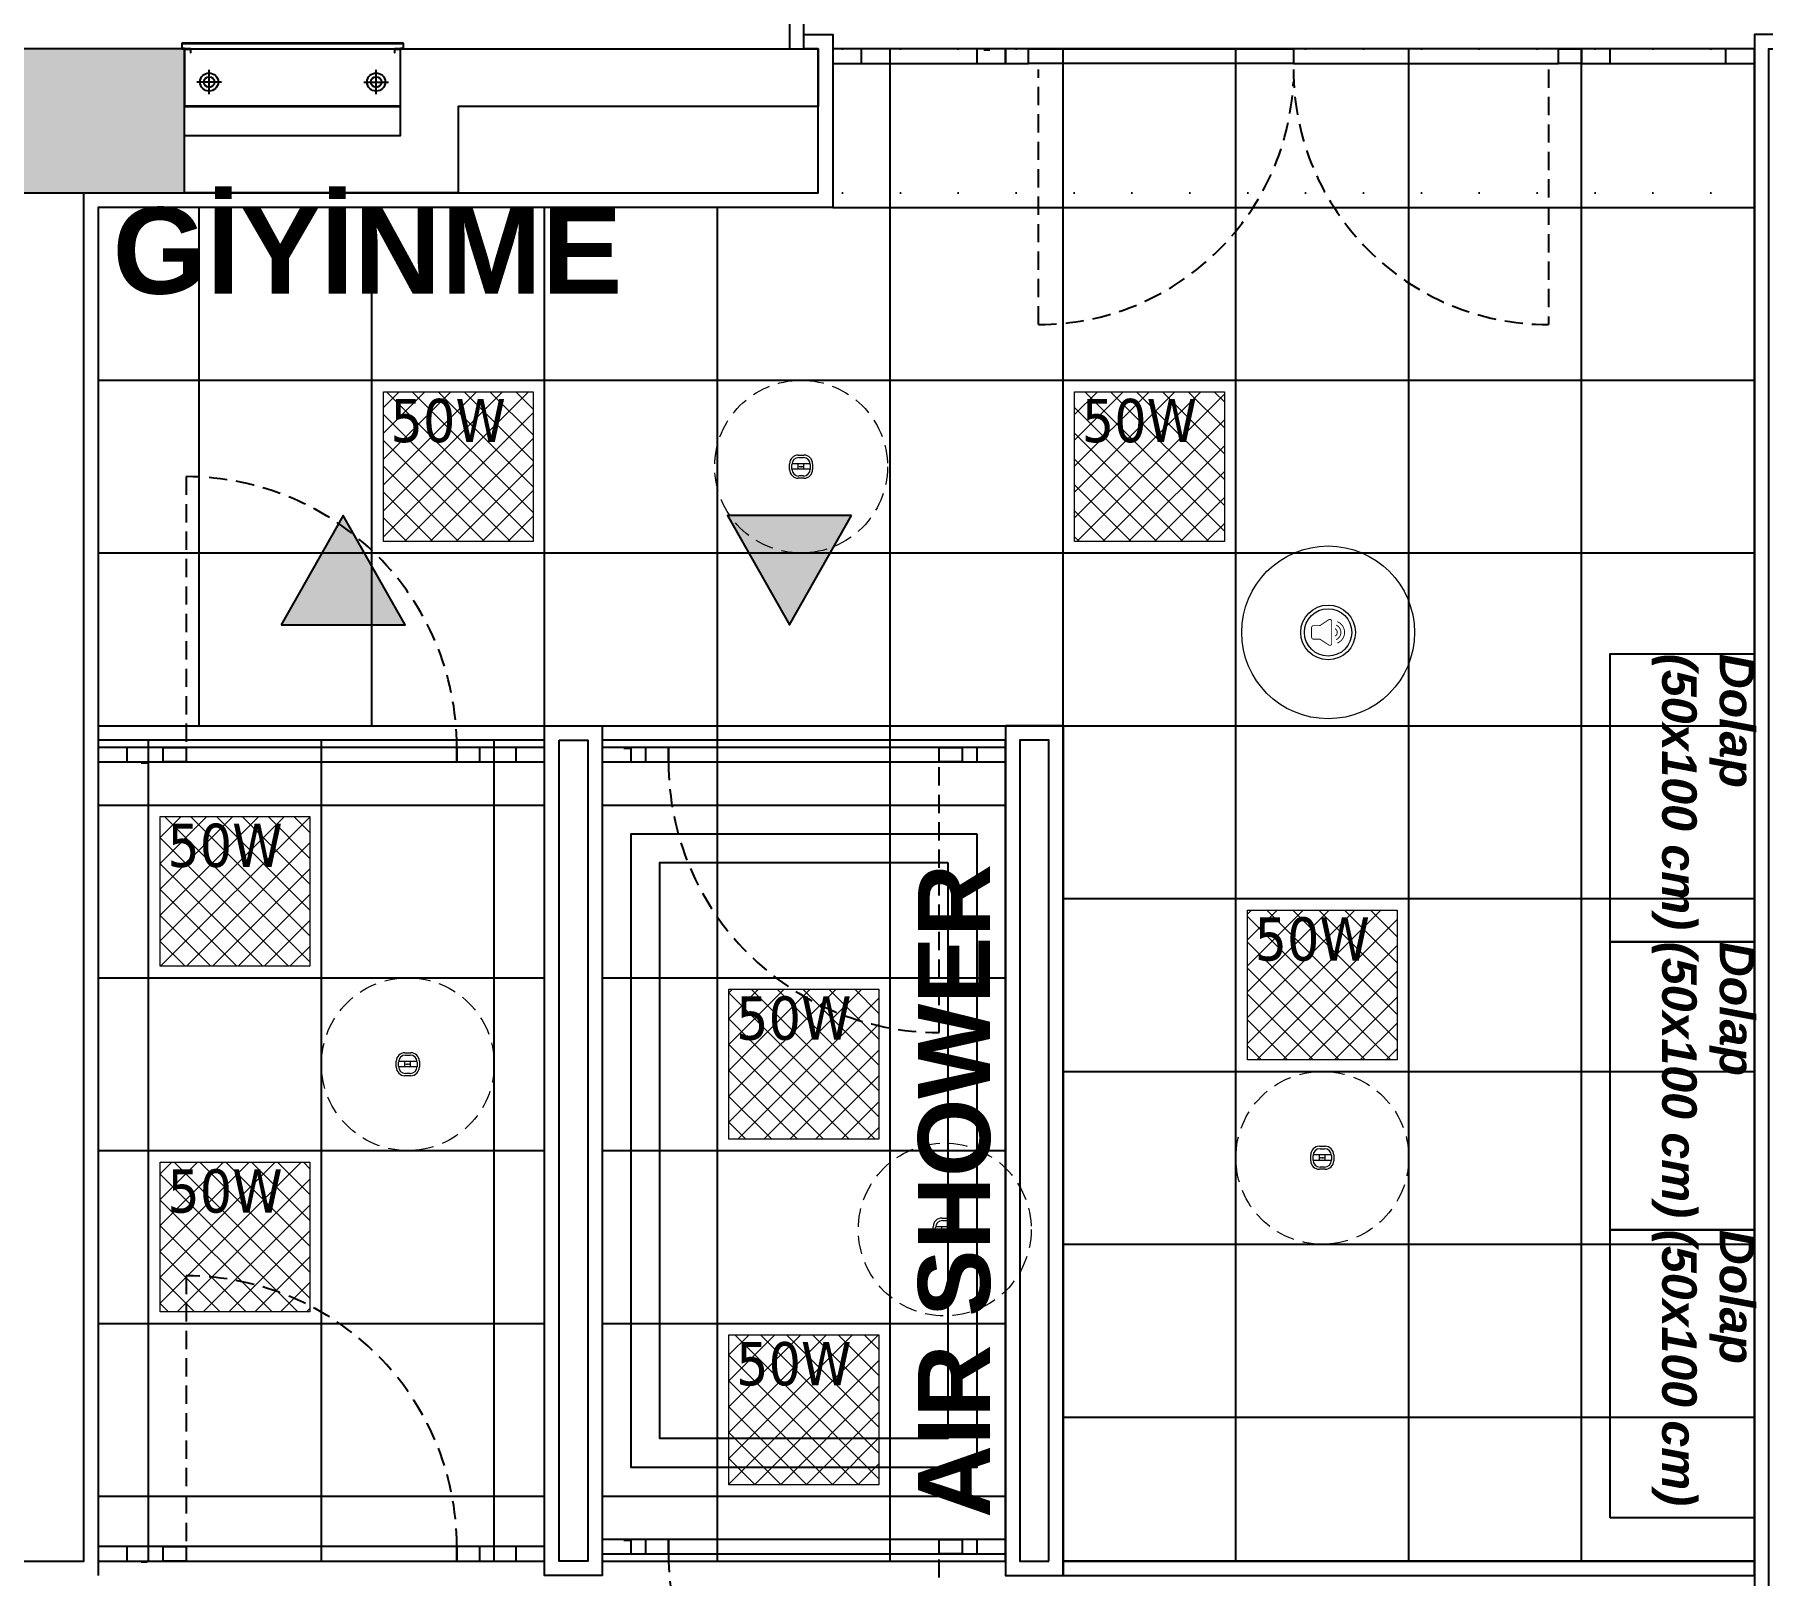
# Model space of a CAD drawing. Header units: centimetres. Extents: x 405564 to 502064, y 46284 to 60634.
# Drawn here: x 476548 to 477148, y 54003 to 54538 of the extents above; entities that cross this region are included whole.
import ezdxf
from ezdxf.enums import TextEntityAlignment as Align

# ---------------------------------------------------------------- set-up
doc = ezdxf.new("R2010")
doc.units = ezdxf.units.CM
for name, pattern in [('ACAD_ISO07W100', [3, 0, -3]), ('DOT', [0.25, 0, -0.25]), ('HIDDEN', [9.525, 6.35, -3.175])]:
    doc.linetypes.add(name, pattern=pattern)
doc.layers.get('0').update_dxf_attribs({"color": 8, "lineweight": 9})
for name, color, linetype in [('---___EB_draft04_ind', 8, 'Continuous'), ('---___EB_draft04_yazi', 8, 'Continuous'), ('0-KRCN-ASMATAVAN-130426', 8, 'Continuous'), ('AS_DOS_TERAS_UST', 8, 'ACAD_ISO07W100'), ('AS_DUV_GAZBETON', 8, 'Continuous'), ('AS_DUV_TEMIZ ODA PANELI', 8, 'Continuous'), ('AS_GOR', 8, 'Continuous'), ('AS_KAPI_CAM', 8, 'Continuous'), ('AS_KAPI_POZ', 8, 'Continuous'), ('AS_TA_BETONARME', 5, 'Continuous'), ('AS_TA_TARAMA', 8, 'Continuous'), ('AS_TEFR_MEK_YANGIN DOLAP TIP1 STANDART', 8, 'Continuous'), ('AS_TEFR_MOB', 8, 'Continuous'), ('AS_YAZI', 8, 'Continuous')]:
    doc.layers.add(name, color=color, linetype=linetype)
doc.layers.add('0-KRCN-AYDINLATMA-130426', color=8, linetype='Continuous', lineweight=9)
doc.layers.add('0-KRCN-MİMARİ-220526', color=8, linetype='Continuous', lineweight=9)
doc.styles.add('Kalin02', font='arialbd.ttf')
doc.styles.add('OLC-50', font='romans.shx', dxfattribs={"width": 0.5, "height": 0.15})
doc.styles.add('OLCU', font='romanstw.shx', dxfattribs={"width": 0.6})
doc.styles.add('TAHOMA', font='tahoma.ttf')

# ---------------------------------------------------------------- blocks, each defined once
blk = doc.blocks.new('50W 60x60 cm  SIVA ALTI LED ARMATÜR')
at = {"layer": '0-KRCN-AYDINLATMA-130426'}
h = blk.add_hatch(dxfattribs=at)
h.set_pattern_fill('ANSI37', color=256, scale=0.2)
h.paths.add_polyline_path([(-2.6, 2.594), (2.6, 2.594), (2.6, -2.606), (-2.6, -2.606)])
for points in [[(-3, 2.994), (3, 2.994), (3, -3.007), (-3, -3.007)], [(-2.6, 2.594), (2.6, 2.594), (2.6, -2.606), (-2.6, -2.606)]]:
    blk.add_lwpolyline(points, close=True, dxfattribs=at)
at = {"layer": '0-KRCN-AYDINLATMA-130426', "insert": (-2.35, 2.344), "char_height": 1.5, "attachment_point": 1, "style": 'TAHOMA'}
blk.add_mtext_dynamic_manual_height_columns('{\\fTahoma|b0|i0|c162|p34;50W}', width=1.5, gutter_width=1.25, heights=[0], dxfattribs=at)
blk = doc.blocks.new('ABB 6131-21-24-500')
at = {"layer": '0-KRCN-AYDINLATMA-130426'}
for p, q in [((-4.01, -1), (-4.01, 1)), ((3.2, 0.99), (-3.19, 0.99)), ((-3.19, -0.84), (-3.19, 0.76)), ((-1.01, 4), (0.99, 4)), ((-1.01, -0.92), (-1.01, 0.99)), ((-0.8, 3.16), (0.8, 3.16)), ((0.97, -0.92), (0.97, 0.99)), ((3.2, 0.76), (3.2, -0.84)), ((3.99, 1), (3.99, -1)), ((3.2, -0.92), (-3.19, -0.92)), ((0.99, -4), (-1.01, -4)), ((0.8, -3.23), (-0.8, -3.23))]:
    blk.add_line(p, q, dxfattribs=at)
at = {"layer": '0-KRCN-AYDINLATMA-130426', "linetype": 'HIDDEN'}
blk.add_circle((0, 0), 30, dxfattribs=at)
at = {"layer": '0-KRCN-AYDINLATMA-130426'}
for centre, radius in [((-0.53, 0), 0.0887), ((0, 0), 0.16), ((0.52, 0), 0.0887)]:
    blk.add_circle(centre, radius, dxfattribs=at)
for centre, radius, start, end in [((-1.01, 1), 3, 90, 180), ((-0.8, 0.76), 2.4, 90, 180), ((0.8, 0.76), 2.4, 0, 90), ((0.99, 1), 3, 0, 90), ((-1.01, -1), 3, 180, 270), ((-0.8, -0.84), 2.4, 180, 270), ((0.8, -0.84), 2.4, 270, 0), ((0.99, -1), 3, 270, 0)]:
    blk.add_arc(centre, radius, start, end, dxfattribs=at)
blk = doc.blocks.new('ASMA TAVA TİPİ HOPARLÖR')
at = {"layer": '0-KRCN-AYDINLATMA-130426', "const_width": 0.317}
blk.add_lwpolyline([(0.27, -4.41, 0.598176), (1.25, -3.88), (1.25, 3.88, 0.598176), (0.27, 4.41), (-2.7, 2.45, -0.147433), (-3.05, 2.34), (-5.09, 2.34, 0.414214), (-5.72, 1.71), (-5.72, -1.71, 0.414214), (-5.09, -2.34), (-3.05, -2.34, -0.147433), (-2.7, -2.45)], format="xyb", close=True, dxfattribs=at)
for points in [[(2.41, 1.29, -0.601398), (2.41, -1.29)], [(2.8, 2.51, -0.658812), (2.8, -2.51)], [(3.19, 3.72, -0.680488), (3.19, -3.72)]]:
    blk.add_lwpolyline(points, format="xyb", dxfattribs=at)
at = {"layer": '0-KRCN-AYDINLATMA-130426'}
blk.add_circle((0, 0), 30, dxfattribs=at)
at = {"layer": '0-KRCN-AYDINLATMA-130426', "ltscale": 0.1}
for radius in [9.5, 8.23]:
    blk.add_circle((0, 0), radius, dxfattribs=at)
blk = doc.blocks.new('G$C546873DE')
at = {"layer": '0-KRCN-AYDINLATMA-130426', "xscale": 10, "yscale": 10, "zscale": 10}
for p in [(6130.68, 7253.6), (6370.68, 7253.6), (6053.18, 7106.1), (6430.68, 7073.6), (6250.68, 7046.12), (6053.18, 6986.1), (6250.68, 6926.12)]:
    blk.add_blockref('50W 60x60 cm  SIVA ALTI LED ARMATÜR', p, dxfattribs=at)
at = {"layer": '0-KRCN-AYDINLATMA-130426'}
for name, p in [('ABB 6131-21-24-500', (6249.71, 7253.51)), ('ASMA TAVA TİPİ HOPARLÖR', (6432.69, 7195.98)), ('ABB 6131-21-24-500', (6113.18, 7046.05)), ('ABB 6131-21-24-500', (6430.68, 7013.55)), ('ABB 6131-21-24-500', (6299.58, 6988.63))]:
    blk.add_blockref(name, p, dxfattribs=at)
blk = doc.blocks.new('OPK-temizoda-panel-00')
at = {"layer": 'AS_DUV_TEMIZ ODA PANELI'}
for points in [[(40, -3540), (40, -2340), (828, -2340), (828, -2775), (865, -2775), (865, -2300), (1120, -2300), (1120, -2250), (1115, -2250), (1115, -2245), (1125, -2245), (1125, -2305), (870, -2305), (870, -2780)], [(1492, -3250), (1492, -2355), (1555, -2355), (1555, -2245), (1445, -2245), (1445, -3250), (1430, -3250), (1430, -3355), (1555, -3355), (1555, -3350), (1435, -3350), (1435, -3255), (1450, -3255), (1450, -2250), (1550, -2250), (1550, -2350), (1487, -2350), (1487, -3250)]]:
    blk.add_lwpolyline(points, dxfattribs=at)
for points in [[(1025, -2485), (1045, -2485), (1045, -2780), (1025, -2780)], [(1205, -2780), (1205, -2485), (1185, -2485), (1185, -2780)], [(1030, -2490), (1040, -2490), (1040, -2775), (1030, -2775)], [(1200, -2775), (1200, -2490), (1190, -2490), (1190, -2775)], [(1445, -2775), (1205, -2775), (1205, -2780), (1445, -2780)]]:
    blk.add_lwpolyline(points, close=True, dxfattribs=at)
blk = doc.blocks.new('YANGIN DOLAP TIP1 75X100X20 PLAN')
blk.add_wipeout([(0, -22), (38.28, -22), (38.36, -21.98), (38.44, -21.94), (38.48, -21.86), (38.5, -21.78), (38.5, -20.22), (38.48, -20.14), (38.44, -20.06), (38.36, -20.02), (38.28, -20), (37.5, -20), (37.5, 0), (0, 0), (-37.5, 0), (-37.5, -20), (-38.28, -20), (-38.36, -20.02), (-38.44, -20.06), (-38.48, -20.14), (-38.5, -20.22), (-38.5, -21.78), (-38.48, -21.86), (-38.44, -21.94), (-38.36, -21.98), (-38.28, -22)])
for p, q in [((-29, -4.25), (-29, -12.75)), ((29, -4.25), (29, -12.75)), ((-24.75, -8.5), (-33.25, -8.5)), ((24.75, -8.5), (33.25, -8.5)), ((37.5, -20), (-37.5, -20))]:
    blk.add_line(p, q)
blk.add_lwpolyline([(37.5, 0), (-37.5, 0), (-37.5, -20), (-35.38, -20), (-35.38, -18.8), (-35.5, -18.8), (-35.5, -19.88), (-37.38, -19.88), (-37.38, -0.12), (37.38, -0.12), (37.38, -19.88), (35.5, -19.88), (35.5, -18.8), (35.38, -18.8), (35.38, -20), (37.5, -20)], close=True)
blk.add_lwpolyline([(-37.5, -20), (-38.28, -20, 0.414214), (-38.5, -20.22), (-38.5, -21.78, 0.414214), (-38.28, -22), (38.28, -22, 0.414214), (38.5, -21.78), (38.5, -20.22, 0.414214), (38.28, -20), (37.5, -20), (37.5, -20.12), (38.28, -20.12, -0.414214), (38.38, -20.22), (38.38, -21.78, -0.414214), (38.28, -21.88), (-38.28, -21.88, -0.414214), (-38.38, -21.78), (-38.38, -20.22, -0.414214), (-38.28, -20.12), (-37.5, -20.12)], format="xyb", close=True)
for centre, radius in [((-29, -8.5), 3.15), ((29, -8.5), 3.15), ((-29, -8.5), 1.85), ((29, -8.5), 1.85)]:
    blk.add_circle(centre, radius)
blk = doc.blocks.new('*U580')
at = {"color": 0}
for p, q in [((140, 0), (10, 0)), ((490, 0), (360, 0)), ((10, -5), (140, -5)), ((360, -5), (490, -5))]:
    blk.add_line(p, q, dxfattribs=at)
for points in [[(0, 0), (0, -5), (10, -5), (10, 0)], [(140, 0), (140, -5), (150, -5), (150, 0)], [(350, 0), (350, -5), (360, -5), (360, 0)], [(490, 0), (490, -5), (500, -5), (500, 0)]]:
    blk.add_lwpolyline(points, close=True, dxfattribs=at)
at = {"style": 'OLCU', "width": 0.45, "flags": 1}
for tag, p in [('C-ICI-CNO', (15, -80)), ('C-DIVISYON1', (15, -105)), ('C-BOSLUK', (15, -130)), ('C-DIVISYON2', (15, -155))]:
    blk.add_attdef(tag, text='', height=20, dxfattribs=at).set_placement(p, align=Align.MIDDLE_LEFT)
at = {"color": 0, "style": 'OLCU', "width": 0.5, "flags": 1}
for tag, p in [('C-REZ1', (15, -215)), ('C-REZ2', (15, -240))]:
    blk.add_attdef(tag, text='', height=17.5, dxfattribs=at).set_placement(p, align=Align.MIDDLE_LEFT)
at = {"layer": 'AS_KAPI_POZ', "style": 'OLCU', "width": 0.45}
for tag, p in [('POZ+GEN-C', (50, 15)), ('YUK-C', (50, -20))]:
    blk.add_attdef(tag, text='', height=20, dxfattribs=at).set_placement(p, align=Align.MIDDLE_CENTER)
at = {"layer": 'AS_KAPI_POZ', "style": 'OLC-50', "width": 0.5}
blk.add_attdef('C-NO', text='', height=8, rotation=90, dxfattribs=at).set_placement((10, 5), align=Align.TOP_LEFT)
blk = doc.blocks.new('*U630')
at = {"color": 0, "linetype": 'HIDDEN', "lineweight": -2}
for p, q in [((11.43, -100.71), (11.43, -12.14)), ((188.57, -12.14), (188.57, -100.71))]:
    blk.add_line(p, q, dxfattribs=at)
at = {"color": 0, "lineweight": -2}
for points in [[(0, -10), (8, -10), (8, -5), (0, -5), (0, -10)], [(8, -10), (8, -5), (100, -5), (100, -10)], [(192, -10), (192, -5), (100, -5), (100, -10)], [(200, -10), (192, -10), (192, -5), (200, -5), (200, -10)]]:
    blk.add_lwpolyline(points, close=True, dxfattribs=at)
at = {"color": 0, "linetype": 'HIDDEN', "lineweight": -2}
for centre, radius, start, end in [((11.35, -11.95), 88.76, 270.04859, 357.11088), ((188.57, -12.14), 88.57, 180, 270)]:
    blk.add_arc(centre, radius, start, end, dxfattribs=at)
at = {"color": 3, "style": 'OLCU', "width": 0.5, "flags": 1}
for tag, p in [('K-DIVISYON', (-80, -85)), ('K-PBAR', (105, -85)), ('K-KAPITIP', (-80, -335))]:
    blk.add_attdef(tag, p, '', height=17.5, dxfattribs=at)
at = {"color": 5, "true_color": 0x0505ff, "style": 'OLCU', "width": 0.5, "flags": 1}
for tag, p in [('K-NEREDEN-NO', (-80, -110)), ('K-NEREYE-NO', (-80, -185)), ('K-DUVARTIP', (-80, -285)), ('K-ACILISYON', (-80, -310))]:
    blk.add_attdef(tag, p, '', height=17.5, dxfattribs=at)
at = {"color": 1, "true_color": 0xfa0000, "style": 'OLCU', "width": 0.5, "flags": 1}
for tag, p in [('K-IZLENEBILIRLIK', (105, -110)), ('K-TEKMELIK', (105, -135)), ('K-KONTROLTIPNEREDEN', (-80, -160)), ('K-BAND', (105, -160)), ('K-MENFEZ', (105, -210)), ('K-KONTROLTIPNEREYE', (-80, -235)), ('K-PENCERE', (105, -235)), ('K-KILITTIP', (-80, -260)), ('K-NOT-AS-MIMARI2', (105, -285)), ('K-NOT-ELEKTRIK', (105, -335)), ('K-NOT-YANGIN', (105, -360)), ('K-ACMAKAPAMASISTEMI', (-80, -385)), ('K-NOT-ISLETME', (105, -385)), ('K-YANGIN', (-80, -435))]:
    blk.add_attdef(tag, p, '', height=17.5, dxfattribs=at)
at = {"color": 220, "true_color": 0xf113d4, "style": 'OLCU', "width": 0.5, "flags": 1}
for tag, p in [('K-NEREDEN-AD', (-80, -135)), ('K-NEREYE-AD', (-80, -210))]:
    blk.add_attdef(tag, p, '', height=17.5, dxfattribs=at)
at = {"color": 0, "style": 'OLCU', "width": 0.5, "flags": 1}
for tag, p in [('K-TAMACILIRLIK', (105, -185)), ('K-NOT-AS-MIMARI1', (105, -310)), ('K-KASATIP', (-80, -360)), ('K-KURSUN', (-80, -410))]:
    blk.add_attdef(tag, p, '', height=17.5, dxfattribs=at)
at = {"color": 252, "style": 'OLCU', "width": 0.5, "flags": 1}
for tag, p in [('K-REZ1', (105, -435)), ('K-REZ2', (105, -460)), ('K-REZ3', (105, -485)), ('K-REZ4', (105, -510)), ('K-REZ5', (105, -535))]:
    blk.add_attdef(tag, p, '', height=17.5, dxfattribs=at)
at = {"layer": 'AS_KAPI_POZ', "style": 'OLCU', "width": 0.45}
for tag, p in [('YUK', (161.5, 31.5)), ('POZ+GEN', (161.5, -8.5))]:
    blk.add_attdef(tag, text='', height=20, dxfattribs=at).set_placement(p, align=Align.MIDDLE_CENTER)
at = {"layer": 'AS_KAPI_POZ', "style": 'OLCU', "width": 0.5}
blk.add_attdef('K-NO', text='', height=8, rotation=90, dxfattribs=at).set_placement((11, -15), align=Align.TOP_LEFT)
at = {"layer": 'AS_KAPI_POZ', "color": 251, "style": 'OLCU', "width": 0.45}
blk.add_attdef('K-DUVAR(CM)', text='', height=6, dxfattribs=at).set_placement((-5, -5), align=Align.MIDDLE_RIGHT)
blk = doc.blocks.new('*U650')
at = {"color": 0}
for p, q in [((50, 0), (10, 0)), ((310, 0), (270, 0)), ((10, -5), (50, -5)), ((270, -5), (310, -5))]:
    blk.add_line(p, q, dxfattribs=at)
for points in [[(0, 0), (0, -5), (10, -5), (10, 0)], [(50, 0), (50, -5), (60, -5), (60, 0)], [(260, 0), (260, -5), (270, -5), (270, 0)], [(310, 0), (310, -5), (320, -5), (320, 0)]]:
    blk.add_lwpolyline(points, close=True, dxfattribs=at)
at = {"style": 'OLCU', "width": 0.45, "flags": 1}
for tag, p in [('C-ICI-CNO', (15, -80)), ('C-DIVISYON1', (15, -105)), ('C-BOSLUK', (15, -130)), ('C-DIVISYON2', (15, -155))]:
    blk.add_attdef(tag, text='', height=20, dxfattribs=at).set_placement(p, align=Align.MIDDLE_LEFT)
at = {"color": 0, "style": 'OLCU', "width": 0.5, "flags": 1}
for tag, p in [('C-REZ1', (15, -215)), ('C-REZ2', (15, -240))]:
    blk.add_attdef(tag, text='', height=17.5, dxfattribs=at).set_placement(p, align=Align.MIDDLE_LEFT)
at = {"layer": 'AS_KAPI_POZ', "style": 'OLCU', "width": 0.45}
for tag, p in [('POZ+GEN-C', (50, 15)), ('YUK-C', (50, -20))]:
    blk.add_attdef(tag, text='', height=20, dxfattribs=at).set_placement(p, align=Align.MIDDLE_CENTER)
at = {"layer": 'AS_KAPI_POZ', "style": 'OLC-50', "width": 0.5}
blk.add_attdef('C-NO', text='', height=8, rotation=90, dxfattribs=at).set_placement((10, 5), align=Align.TOP_LEFT)
blk = doc.blocks.new('*U667')
at = {"color": 0, "linetype": 'HIDDEN', "lineweight": -2}
blk.add_line((8, 94), (8, 0), dxfattribs=at)
at = {"color": 0, "lineweight": -2}
for points in [[(0, 0), (8, 0), (8, -5), (0, -5), (0, 0)], [(8, 0), (8, -5), (102, -5), (102, 0)], [(110, 0), (102, 0), (102, -5), (110, -5), (110, 0)]]:
    blk.add_lwpolyline(points, close=True, dxfattribs=at)
at = {"color": 0, "linetype": 'HIDDEN', "lineweight": -2}
blk.add_arc((8, 0), 94, 360, 90, dxfattribs=at)
at = {"color": 3, "style": 'OLCU', "width": 0.5, "flags": 1}
for tag, p in [('K-DIVISYON', (-80, -85)), ('K-PBAR', (105, -85)), ('K-KAPITIP', (-80, -335))]:
    blk.add_attdef(tag, p, '', height=17.5, dxfattribs=at)
at = {"color": 5, "true_color": 0x0505ff, "style": 'OLCU', "width": 0.5, "flags": 1}
for tag, p in [('K-NEREDEN-NO', (-80, -110)), ('K-NEREYE-NO', (-80, -185)), ('K-DUVARTIP', (-80, -285)), ('K-ACILISYON', (-80, -310))]:
    blk.add_attdef(tag, p, '', height=17.5, dxfattribs=at)
at = {"color": 1, "true_color": 0xfa0000, "style": 'OLCU', "width": 0.5, "flags": 1}
for tag, p in [('K-IZLENEBILIRLIK', (105, -110)), ('K-TEKMELIK', (105, -135)), ('K-KONTROLTIPNEREDEN', (-80, -160)), ('K-BAND', (105, -160)), ('K-MENFEZ', (105, -210)), ('K-KONTROLTIPNEREYE', (-80, -235)), ('K-PENCERE', (105, -235)), ('K-KILITTIP', (-80, -260)), ('K-NOT-AS-MIMARI1', (105, -285)), ('K-NOT-ELEKTRIK', (105, -335)), ('K-NOT-YANGIN', (105, -360)), ('K-ACMAKAPAMASISTEMI', (-80, -385)), ('K-NOT-ISLETME', (105, -385)), ('K-YANGIN', (-80, -435))]:
    blk.add_attdef(tag, p, '', height=17.5, dxfattribs=at)
at = {"color": 220, "true_color": 0xf113d4, "style": 'OLCU', "width": 0.5, "flags": 1}
for tag, p in [('K-NEREDEN-AD', (-80, -135)), ('K-NEREYE-AD', (-80, -210))]:
    blk.add_attdef(tag, p, '', height=17.5, dxfattribs=at)
at = {"color": 0, "style": 'OLCU', "width": 0.5, "flags": 1}
for tag, p in [('K-TAMACILIRLIK', (105, -185)), ('K-NOT-AS-MIMARI2', (105, -310)), ('K-KASATIP', (-80, -360)), ('K-KURSUN', (-80, -410))]:
    blk.add_attdef(tag, p, '', height=17.5, dxfattribs=at)
at = {"color": 252, "style": 'OLCU', "width": 0.5, "flags": 1}
for tag, p in [('K-REZ1', (105, -435)), ('K-REZ2', (105, -460)), ('K-REZ3', (105, -485)), ('K-REZ4', (105, -510)), ('K-REZ5', (105, -535))]:
    blk.add_attdef(tag, p, '', height=17.5, dxfattribs=at)
at = {"layer": 'AS_KAPI_POZ', "style": 'OLCU', "width": 0.45}
for tag, p in [('POZ+GEN', (50, 79.73)), ('YUK', (50, 39.73))]:
    blk.add_attdef(tag, text='', height=20, dxfattribs=at).set_placement(p, align=Align.MIDDLE_CENTER)
at = {"layer": 'AS_KAPI_POZ', "style": 'OLCU', "width": 0.5}
blk.add_attdef('K-NO', text='', height=8, rotation=90, dxfattribs=at).set_placement((11, 66.23), align=Align.TOP_LEFT)
at = {"layer": 'AS_KAPI_POZ', "color": 251, "style": 'OLCU', "width": 0.45}
blk.add_attdef('K-DUVAR(CM)', text='', height=6, dxfattribs=at).set_placement((-5, -5), align=Align.MIDDLE_RIGHT)
blk = doc.blocks.new('*U677')
at = {"color": 0}
for p, q in [((145, 0), (10, 0)), ((10, -5), (145, -5))]:
    blk.add_line(p, q, dxfattribs=at)
for points in [[(0, 0), (0, -5), (10, -5), (10, 0)], [(145, 0), (145, -5), (155, -5), (155, 0)]]:
    blk.add_lwpolyline(points, close=True, dxfattribs=at)
at = {"style": 'OLCU', "width": 0.45, "flags": 1}
for tag, p in [('C-ICI-CNO', (100, -80)), ('C-DIVISYON1', (100, -105)), ('C-BOSLUK', (100, -130)), ('C-DIVISYON2', (100, -155))]:
    blk.add_attdef(tag, text='', height=20, dxfattribs=at).set_placement(p, align=Align.MIDDLE_CENTER)
at = {"color": 0, "style": 'OLCU', "width": 0.5, "flags": 1}
for tag, p in [('C-REZ1', (100, -205)), ('C-REZ2', (100, -230))]:
    blk.add_attdef(tag, text='', height=17.5, dxfattribs=at).set_placement(p, align=Align.MIDDLE_CENTER)
at = {"layer": 'AS_KAPI_POZ', "style": 'OLCU', "width": 0.45}
for tag, p in [('POZ+GEN-C', (77.5, 15)), ('YUK-C', (77.5, -20))]:
    blk.add_attdef(tag, text='', height=20, dxfattribs=at).set_placement(p, align=Align.MIDDLE_CENTER)
at = {"layer": 'AS_KAPI_POZ', "style": 'OLC-50', "width": 0.5}
blk.add_attdef('C-NO', text='', height=8, rotation=90, dxfattribs=at).set_placement((10, 5), align=Align.TOP_LEFT)
blk = doc.blocks.new('*U678')
at = {"color": 0, "linetype": 'HIDDEN', "lineweight": -2}
blk.add_line((8, 94), (8, 0), dxfattribs=at)
at = {"color": 0, "lineweight": -2}
for points in [[(0, 0), (8, 0), (8, -5), (0, -5), (0, 0)], [(8, 0), (8, -5), (102, -5), (102, 0)], [(110, 0), (102, 0), (102, -5), (110, -5), (110, 0)]]:
    blk.add_lwpolyline(points, close=True, dxfattribs=at)
at = {"color": 0, "linetype": 'HIDDEN', "lineweight": -2}
blk.add_arc((8, 0), 94, 360, 90, dxfattribs=at)
at = {"color": 3, "style": 'OLCU', "width": 0.5, "flags": 1}
for tag, p in [('K-DIVISYON', (-80, -85)), ('K-PBAR', (105, -85)), ('K-KAPITIP', (-80, -335))]:
    blk.add_attdef(tag, p, '', height=17.5, dxfattribs=at)
at = {"color": 5, "true_color": 0x0505ff, "style": 'OLCU', "width": 0.5, "flags": 1}
for tag, p in [('K-NEREDEN-NO', (-80, -110)), ('K-NEREYE-NO', (-80, -185)), ('K-DUVARTIP', (-80, -285)), ('K-ACILISYON', (-80, -310))]:
    blk.add_attdef(tag, p, '', height=17.5, dxfattribs=at)
at = {"color": 1, "true_color": 0xfa0000, "style": 'OLCU', "width": 0.5, "flags": 1}
for tag, p in [('K-IZLENEBILIRLIK', (105, -110)), ('K-TEKMELIK', (105, -135)), ('K-KONTROLTIPNEREDEN', (-80, -160)), ('K-BAND', (105, -160)), ('K-MENFEZ', (105, -210)), ('K-KONTROLTIPNEREYE', (-80, -235)), ('K-PENCERE', (105, -235)), ('K-KILITTIP', (-80, -260)), ('K-NOT-AS-MIMARI1', (105, -285)), ('K-NOT-ELEKTRIK', (105, -335)), ('K-NOT-YANGIN', (105, -360)), ('K-ACMAKAPAMASISTEMI', (-80, -385)), ('K-NOT-ISLETME', (105, -385)), ('K-YANGIN', (-80, -435))]:
    blk.add_attdef(tag, p, '', height=17.5, dxfattribs=at)
at = {"color": 220, "true_color": 0xf113d4, "style": 'OLCU', "width": 0.5, "flags": 1}
for tag, p in [('K-NEREDEN-AD', (-80, -135)), ('K-NEREYE-AD', (-80, -210))]:
    blk.add_attdef(tag, p, '', height=17.5, dxfattribs=at)
at = {"color": 0, "style": 'OLCU', "width": 0.5, "flags": 1}
for tag, p in [('K-TAMACILIRLIK', (105, -185)), ('K-NOT-AS-MIMARI2', (105, -310)), ('K-KASATIP', (-80, -360)), ('K-KURSUN', (-80, -410))]:
    blk.add_attdef(tag, p, '', height=17.5, dxfattribs=at)
at = {"color": 252, "style": 'OLCU', "width": 0.5, "flags": 1}
for tag, p in [('K-REZ1', (105, -435)), ('K-REZ2', (105, -460)), ('K-REZ3', (105, -485)), ('K-REZ4', (105, -510)), ('K-REZ5', (105, -535))]:
    blk.add_attdef(tag, p, '', height=17.5, dxfattribs=at)
at = {"layer": 'AS_KAPI_POZ', "style": 'OLCU', "width": 0.45}
for tag, p in [('POZ+GEN', (50, 81.75)), ('YUK', (50, 41.75))]:
    blk.add_attdef(tag, text='', height=20, dxfattribs=at).set_placement(p, align=Align.MIDDLE_CENTER)
at = {"layer": 'AS_KAPI_POZ', "style": 'OLCU', "width": 0.5}
blk.add_attdef('K-NO', text='', height=8, rotation=90, dxfattribs=at).set_placement((11, 68.25), align=Align.TOP_LEFT)
at = {"layer": 'AS_KAPI_POZ', "color": 251, "style": 'OLCU', "width": 0.45}
blk.add_attdef('K-DUVAR(CM)', text='', height=6, dxfattribs=at).set_placement((-5, -5), align=Align.MIDDLE_RIGHT)
blk = doc.blocks.new('*U679')
at = {"color": 0, "linetype": 'HIDDEN', "lineweight": -2}
blk.add_line((102, -104), (102, -10), dxfattribs=at)
at = {"color": 0, "lineweight": -2}
for points in [[(0, -10), (8, -10), (8, -5), (0, -5), (0, -10)], [(102, -10), (102, -5), (8, -5), (8, -10)], [(110, -10), (102, -10), (102, -5), (110, -5), (110, -10)]]:
    blk.add_lwpolyline(points, close=True, dxfattribs=at)
at = {"color": 0, "linetype": 'HIDDEN', "lineweight": -2}
blk.add_arc((102, -10), 94, 180, 270, dxfattribs=at)
at = {"color": 3, "style": 'OLCU', "width": 0.5, "flags": 1}
for tag, p in [('K-DIVISYON', (-80, -85)), ('K-PBAR', (105, -85)), ('K-KAPITIP', (-80, -335))]:
    blk.add_attdef(tag, p, '', height=17.5, dxfattribs=at)
at = {"color": 5, "true_color": 0x0505ff, "style": 'OLCU', "width": 0.5, "flags": 1}
for tag, p in [('K-NEREDEN-NO', (-80, -110)), ('K-NEREYE-NO', (-80, -185)), ('K-DUVARTIP', (-80, -285)), ('K-ACILISYON', (-80, -310))]:
    blk.add_attdef(tag, p, '', height=17.5, dxfattribs=at)
at = {"color": 1, "true_color": 0xfa0000, "style": 'OLCU', "width": 0.5, "flags": 1}
for tag, p in [('K-IZLENEBILIRLIK', (105, -110)), ('K-TEKMELIK', (105, -135)), ('K-KONTROLTIPNEREDEN', (-80, -160)), ('K-BAND', (105, -160)), ('K-MENFEZ', (105, -210)), ('K-KONTROLTIPNEREYE', (-80, -235)), ('K-PENCERE', (105, -235)), ('K-KILITTIP', (-80, -260)), ('K-NOT-AS-MIMARI1', (105, -285)), ('K-NOT-ELEKTRIK', (105, -335)), ('K-NOT-YANGIN', (105, -360)), ('K-ACMAKAPAMASISTEMI', (-80, -385)), ('K-NOT-ISLETME', (105, -385)), ('K-YANGIN', (-80, -435))]:
    blk.add_attdef(tag, p, '', height=17.5, dxfattribs=at)
at = {"color": 220, "true_color": 0xf113d4, "style": 'OLCU', "width": 0.5, "flags": 1}
for tag, p in [('K-NEREDEN-AD', (-80, -135)), ('K-NEREYE-AD', (-80, -210))]:
    blk.add_attdef(tag, p, '', height=17.5, dxfattribs=at)
at = {"color": 0, "style": 'OLCU', "width": 0.5, "flags": 1}
for tag, p in [('K-TAMACILIRLIK', (105, -185)), ('K-NOT-AS-MIMARI2', (105, -310)), ('K-KASATIP', (-80, -360)), ('K-KURSUN', (-80, -410))]:
    blk.add_attdef(tag, p, '', height=17.5, dxfattribs=at)
at = {"color": 252, "style": 'OLCU', "width": 0.5, "flags": 1}
for tag, p in [('K-REZ1', (105, -435)), ('K-REZ2', (105, -460)), ('K-REZ3', (105, -485)), ('K-REZ4', (105, -510)), ('K-REZ5', (105, -535))]:
    blk.add_attdef(tag, p, '', height=17.5, dxfattribs=at)
at = {"layer": 'AS_KAPI_POZ', "color": 251, "style": 'OLCU', "width": 0.45}
blk.add_attdef('K-DUVAR(CM)', text='', height=6, dxfattribs=at).set_placement((-5, -5), align=Align.MIDDLE_RIGHT)
at = {"layer": 'AS_KAPI_POZ', "style": 'OLCU', "width": 0.45}
for tag, p in [('YUK', (60, -35.66)), ('POZ+GEN', (60, -75.66))]:
    blk.add_attdef(tag, text='', height=20, dxfattribs=at).set_placement(p, align=Align.MIDDLE_CENTER)
at = {"layer": 'AS_KAPI_POZ', "style": 'OLCU', "width": 0.5}
blk.add_attdef('K-NO', text='', height=8, rotation=90, dxfattribs=at).set_placement((83, -82.16), align=Align.TOP_LEFT)
blk = doc.blocks.new('*U680')
at = {"color": 0}
for p, q in [((130, 0), (10, 0)), ((10, -5), (130, -5))]:
    blk.add_line(p, q, dxfattribs=at)
for points in [[(0, 0), (0, -5), (10, -5), (10, 0)], [(130, 0), (130, -5), (140, -5), (140, 0)]]:
    blk.add_lwpolyline(points, close=True, dxfattribs=at)
at = {"style": 'OLCU', "width": 0.45, "flags": 1}
for tag, p in [('C-ICI-CNO', (100, -80)), ('C-DIVISYON1', (100, -105)), ('C-BOSLUK', (100, -130)), ('C-DIVISYON2', (100, -155))]:
    blk.add_attdef(tag, text='', height=20, dxfattribs=at).set_placement(p, align=Align.MIDDLE_CENTER)
at = {"color": 0, "style": 'OLCU', "width": 0.5, "flags": 1}
for tag, p in [('C-REZ1', (100, -205)), ('C-REZ2', (100, -230))]:
    blk.add_attdef(tag, text='', height=17.5, dxfattribs=at).set_placement(p, align=Align.MIDDLE_CENTER)
at = {"layer": 'AS_KAPI_POZ', "style": 'OLCU', "width": 0.45}
for tag, p in [('POZ+GEN-C', (70, 15)), ('YUK-C', (70, -20))]:
    blk.add_attdef(tag, text='', height=20, dxfattribs=at).set_placement(p, align=Align.MIDDLE_CENTER)
at = {"layer": 'AS_KAPI_POZ', "style": 'OLC-50', "width": 0.5}
blk.add_attdef('C-NO', text='', height=8, rotation=90, dxfattribs=at).set_placement((10, 5), align=Align.TOP_LEFT)
blk = doc.blocks.new('*U681')
at = {"color": 0, "linetype": 'HIDDEN', "lineweight": -2}
blk.add_line((102, -104), (102, -10), dxfattribs=at)
at = {"color": 0, "lineweight": -2}
for points in [[(0, -10), (8, -10), (8, -5), (0, -5), (0, -10)], [(102, -10), (102, -5), (8, -5), (8, -10)], [(110, -10), (102, -10), (102, -5), (110, -5), (110, -10)]]:
    blk.add_lwpolyline(points, close=True, dxfattribs=at)
at = {"color": 0, "linetype": 'HIDDEN', "lineweight": -2}
blk.add_arc((102, -10), 94, 180, 270, dxfattribs=at)
at = {"color": 3, "style": 'OLCU', "width": 0.5, "flags": 1}
for tag, p in [('K-DIVISYON', (-80, -85)), ('K-PBAR', (105, -85)), ('K-KAPITIP', (-80, -335))]:
    blk.add_attdef(tag, p, '', height=17.5, dxfattribs=at)
at = {"color": 5, "true_color": 0x0505ff, "style": 'OLCU', "width": 0.5, "flags": 1}
for tag, p in [('K-NEREDEN-NO', (-80, -110)), ('K-NEREYE-NO', (-80, -185)), ('K-DUVARTIP', (-80, -285)), ('K-ACILISYON', (-80, -310))]:
    blk.add_attdef(tag, p, '', height=17.5, dxfattribs=at)
at = {"color": 1, "true_color": 0xfa0000, "style": 'OLCU', "width": 0.5, "flags": 1}
for tag, p in [('K-IZLENEBILIRLIK', (105, -110)), ('K-TEKMELIK', (105, -135)), ('K-KONTROLTIPNEREDEN', (-80, -160)), ('K-BAND', (105, -160)), ('K-MENFEZ', (105, -210)), ('K-KONTROLTIPNEREYE', (-80, -235)), ('K-PENCERE', (105, -235)), ('K-KILITTIP', (-80, -260)), ('K-NOT-AS-MIMARI1', (105, -285)), ('K-NOT-ELEKTRIK', (105, -335)), ('K-NOT-YANGIN', (105, -360)), ('K-ACMAKAPAMASISTEMI', (-80, -385)), ('K-NOT-ISLETME', (105, -385)), ('K-YANGIN', (-80, -435))]:
    blk.add_attdef(tag, p, '', height=17.5, dxfattribs=at)
at = {"color": 220, "true_color": 0xf113d4, "style": 'OLCU', "width": 0.5, "flags": 1}
for tag, p in [('K-NEREDEN-AD', (-80, -135)), ('K-NEREYE-AD', (-80, -210))]:
    blk.add_attdef(tag, p, '', height=17.5, dxfattribs=at)
at = {"color": 0, "style": 'OLCU', "width": 0.5, "flags": 1}
for tag, p in [('K-TAMACILIRLIK', (105, -185)), ('K-NOT-AS-MIMARI2', (105, -310)), ('K-KASATIP', (-80, -360)), ('K-KURSUN', (-80, -410))]:
    blk.add_attdef(tag, p, '', height=17.5, dxfattribs=at)
at = {"color": 252, "style": 'OLCU', "width": 0.5, "flags": 1}
for tag, p in [('K-REZ1', (105, -435)), ('K-REZ2', (105, -460)), ('K-REZ3', (105, -485)), ('K-REZ4', (105, -510)), ('K-REZ5', (105, -535))]:
    blk.add_attdef(tag, p, '', height=17.5, dxfattribs=at)
at = {"layer": 'AS_KAPI_POZ', "color": 251, "style": 'OLCU', "width": 0.45}
blk.add_attdef('K-DUVAR(CM)', text='', height=6, dxfattribs=at).set_placement((-5, -5), align=Align.MIDDLE_RIGHT)
at = {"layer": 'AS_KAPI_POZ', "style": 'OLCU', "width": 0.45}
for tag, p in [('YUK', (60, -41.77)), ('POZ+GEN', (60, -81.77))]:
    blk.add_attdef(tag, text='', height=20, dxfattribs=at).set_placement(p, align=Align.MIDDLE_CENTER)
at = {"layer": 'AS_KAPI_POZ', "style": 'OLCU', "width": 0.5}
blk.add_attdef('K-NO', text='', height=8, rotation=90, dxfattribs=at).set_placement((83, -88.27), align=Align.TOP_LEFT)
blk = doc.blocks.new('A$C6A10306C')
at = {"layer": '---___EB_draft04_ind'}
h = blk.add_hatch(color=256, dxfattribs=at)
h.dxf.hatch_style = 1
h.paths.add_polyline_path([(6069.16, -6301.45), (6112.21, -6301.45), (6090.69, -6263.45)])
h = blk.add_hatch(color=256, dxfattribs=at)
h.dxf.hatch_style = 1
h.paths.add_polyline_path([(6267.2, -6263.45), (6224.15, -6263.45), (6245.68, -6301.45)])
for points in [[(6069.16, -6301.45), (6112.21, -6301.45), (6090.69, -6263.45)], [(6267.2, -6263.45), (6224.15, -6263.45), (6245.68, -6301.45)]]:
    blk.add_lwpolyline(points, close=True, dxfattribs=at)
at = {"layer": 'AS_DOS_TERAS_UST', "linetype": 'DOT', "ltscale": 80}
for p, q in [((5985.68, -5601.45), (5985.68, -6101.45)), ((6585.68, -6151.45), (6035.68, -6151.45))]:
    blk.add_line(p, q, dxfattribs=at)
at = {"layer": 'AS_GOR'}
for points in [[(6310.68, -6373.95), (6310.68, -6593.95), (6190.68, -6593.95), (6190.68, -6373.95)], [(6300.68, -6383.95), (6300.68, -6583.95), (6200.68, -6583.95), (6200.68, -6383.95)]]:
    blk.add_lwpolyline(points, close=True, dxfattribs=at)
at = {"layer": 'AS_TA_BETONARME'}
blk.add_line((5135.68, -6151.45), (6035.68, -6151.45), dxfattribs=at)
at = {"layer": 'AS_TEFR_MOB', "ltscale": 200}
for points in [[(6530.68, -6411.45), (6530.68, -6311.45), (6580.68, -6311.45), (6580.68, -6411.45), (6530.68, -6411.45)], [(6530.68, -6511.45), (6530.68, -6411.45), (6580.68, -6411.45), (6580.68, -6511.45), (6530.68, -6511.45)], [(6530.68, -6611.45), (6530.68, -6511.45), (6580.68, -6511.45), (6580.68, -6611.45), (6530.68, -6611.45)]]:
    blk.add_lwpolyline(points, dxfattribs=at)
blk.add_blockref('OPK-temizoda-panel-00', (5135.68, -3851.45))
at = {"layer": 'AS_KAPI_CAM', "rotation": 270}
blk.add_blockref('*U580', (6250.68, -5601.45), dxfattribs=at)
at = {"layer": 'AS_KAPI_CAM'}
for name, p in [('*U650', (6260.68, -6101.45)), ('*U677', (6005.68, -6343.95)), ('*U680', (6180.68, -6343.95)), ('*U677', (6005.68, -6621.45)), ('*U680', (6180.68, -6618.95))]:
    blk.add_blockref(name, p, dxfattribs=at)
for name, p in [('*U630', (6320.68, -6096.45)), ('*U678', (6028.18, -6343.95)), ('*U679', (6195.68, -6338.95)), ('*U667', (6028.18, -6621.45)), ('*U681', (6195.68, -6613.95))]:
    blk.add_blockref(name, p, dxfattribs=at).add_auto_attribs({'K-DUVAR(CM)': '-'})
at = {"layer": '---___EB_draft04_yazi', "insert": (6315.68, -6611.45), "char_height": 25, "attachment_point": 7, "rotation": 90, "style": 'Kalin02'}
blk.add_mtext_dynamic_manual_height_columns('AIR SHOWER', width=800, gutter_width=750, heights=[0], dxfattribs=at)
at = {"layer": 'AS_TEFR_MOB', "ltscale": 200, "char_height": 12, "attachment_point": 1, "rotation": 270, "style": 'Kalin02'}
for insert in [(6580.68, -6311.45), (6580.68, -6411.45), (6580.68, -6511.45)]:
    blk.add_mtext_dynamic_manual_height_columns('{\\fSwis721 BT|b1|i1|c162|p34;Dolap\\P(50x100 cm)}', width=590.7316, gutter_width=750, heights=[137.08], dxfattribs=dict(at, insert=insert))
at = {"layer": 'AS_YAZI', "insert": (6010.68, -6156.45), "char_height": 30, "attachment_point": 1, "style": 'Kalin02'}
blk.add_mtext_dynamic_manual_height_columns('GİYİNME', width=400, gutter_width=375, heights=[0], dxfattribs=at)
at = {"layer": 'AS_TEFR_MEK_YANGIN DOLAP TIP1 STANDART', "rotation": 180}
blk.add_blockref('YANGIN DOLAP TIP1 75X100X20 PLAN', (6073.18, -6121.45), dxfattribs=at)
at = {"layer": 'AS_TA_TARAMA'}
h = blk.add_hatch(dxfattribs=at)
h.set_pattern_fill('ANSI33', color=256, scale=4, angle=180)
h.set_pattern_definition([(225, (-115236.053, 63695.445), (17.9605122, -17.9605122), []), (225, (-115254.013, 63695.445), (17.9605122, -17.9605122), [12.7, -6.35])])
h.paths.add_polyline_path([(6035.68, -6101.45), (5085.68, -6101.45), (5085.68, -8801.45), (5135.68, -8801.45), (5135.68, -6151.45), (6035.68, -6151.45)])
at = {"layer": 'AS_DOS_TERAS_UST', "linetype": 'DOT', "ltscale": 80}
for p in [(6035.68, -5601.45), (6585.68, -6101.45)]:
    blk.add_line(p, (6035.68, -6101.45), dxfattribs=at)
at = {"layer": 'AS_DUV_GAZBETON'}
blk.add_lwpolyline([(6255.68, -6101.45), (6255.68, -6121.45), (6130.68, -6121.45), (6130.68, -6151.45), (6035.68, -6151.45), (6035.68, -6131.45), (6110.68, -6131.45), (6110.68, -6101.45)], close=True, dxfattribs=at)
at = {"layer": 'AS_TA_BETONARME'}
for p, q in [((6035.68, -6101.45), (5085.68, -6101.45)), ((6035.68, -6151.45), (6035.68, -6101.45))]:
    blk.add_line(p, q, dxfattribs=at)

msp = doc.modelspace()

# ---------------------------------------------------------------- linework, layer by layer
at = {"layer": '0-KRCN-ASMATAVAN-130426'}
for p, q in [((477144.75, 54532.56), (476824.75, 54532.56)), ((476824.75, 54532.56), (476824.75, 54477.56)), ((476844.75, 54297.56), (476844.75, 54532.56)), ((476904.75, 54007.56), (476904.75, 54532.56)), ((476964.75, 54007.56), (476964.75, 54532.56)), ((477024.75, 54007.56), (477024.75, 54532.56)), ((477084.75, 54007.56), (477084.75, 54532.56)), ((477144.75, 54007.56), (477144.75, 54532.56)), ((477144.75, 54007.56), (477144.75, 54532.56)), ((476824.75, 54477.56), (476569.75, 54477.56)), ((476569.75, 54477.56), (476569.75, 54297.56)), ((476604.75, 54297.56), (476604.75, 54477.56)), ((476664.75, 54297.56), (476664.75, 54477.56)), ((476724.75, 54297.56), (476724.75, 54477.56)), ((476784.75, 54297.56), (476784.75, 54477.56)), ((476824.75, 54477.56), (477144.75, 54477.56)), ((476569.75, 54417.56), (477144.75, 54417.56)), ((476569.75, 54357.56), (477144.75, 54357.56)), ((476569.75, 54297.56), (476904.75, 54297.56)), ((476569.75, 54297.56), (477144.75, 54297.56)), ((476784.75, 54007.56), (476784.75, 54297.56)), ((476844.75, 54007.56), (476844.75, 54297.56)), ((476904.75, 54297.56), (476904.75, 54007.56)), ((476904.75, 54297.56), (477144.75, 54297.56)), ((476724.75, 54292.56), (476569.75, 54292.56)), ((476569.75, 54292.56), (476569.75, 54007.56)), ((476587.25, 54007.56), (476587.25, 54292.56)), ((476647.25, 54007.56), (476647.25, 54292.56)), ((476707.25, 54007.56), (476707.25, 54292.56)), ((476724.75, 54007.56), (476724.75, 54292.56)), ((476884.75, 54292.56), (476744.75, 54292.56)), ((476744.75, 54292.56), (476744.75, 54007.56)), ((476884.75, 54007.56), (476884.75, 54292.56)), ((476569.75, 54270.06), (476724.75, 54270.06)), ((476744.75, 54270.06), (476884.75, 54270.06)), ((476904.75, 54237.56), (477144.75, 54237.56)), ((476569.75, 54210.06), (476724.75, 54210.06)), ((476744.75, 54210.06), (476884.75, 54210.06)), ((476904.75, 54177.56), (477144.75, 54177.56)), ((476569.75, 54150.06), (476724.75, 54150.06)), ((476744.75, 54150.06), (476884.75, 54150.06)), ((476904.75, 54117.56), (477144.75, 54117.56)), ((476569.75, 54090.06), (476724.75, 54090.06)), ((476744.75, 54090.06), (476884.75, 54090.06)), ((476904.75, 54057.56), (477144.75, 54057.56)), ((476569.75, 54030.06), (476724.75, 54030.06)), ((476744.75, 54030.06), (476884.75, 54030.06)), ((476569.75, 54007.56), (476724.75, 54007.56)), ((476744.75, 54007.56), (476884.75, 54007.56)), ((476904.75, 54007.56), (477144.75, 54007.56))]:
    msp.add_line(p, q, dxfattribs=at)

# ---------------------------------------------------------------- block references
at = {"layer": '0-KRCN-AYDINLATMA-130426'}
msp.add_blockref('G$C546873DE', (470564.07, 47134.02), dxfattribs=at)

# ---------------------------------------------------------------- next in the draw order: block references
at = {"layer": '0-KRCN-MİMARİ-220526'}
msp.add_blockref('A$C6A10306C', (470564.07, 60634.02), dxfattribs=at)

doc.saveas('drawing.dxf')
